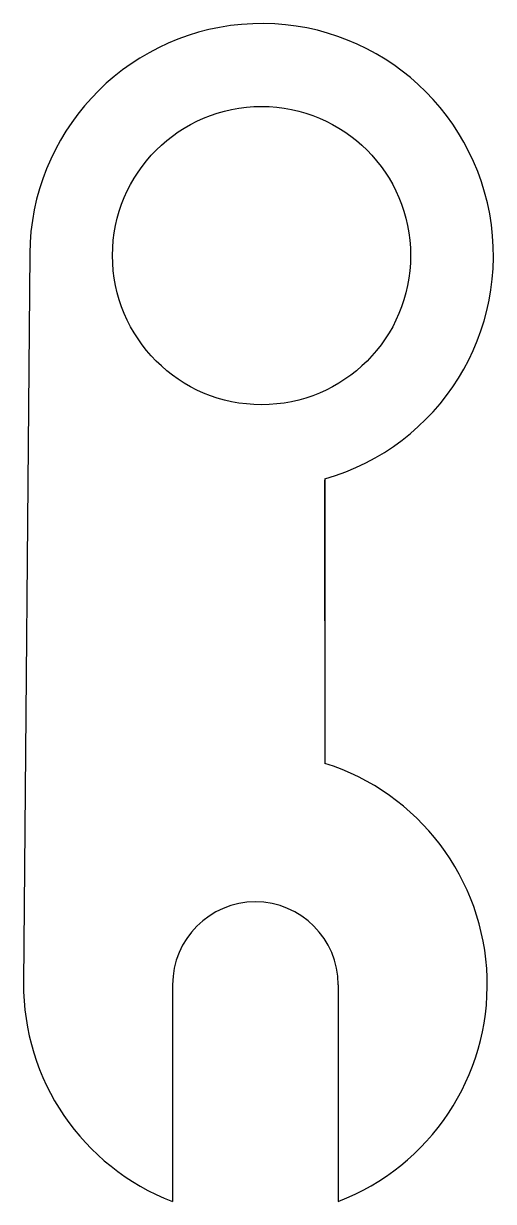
# Model space of a CAD drawing. Header units: millimetres. Extents: x 3492.7 to 3521.1, y 2176.2 to 2247.3.
import ezdxf

# ---------------------------------------------------------------- set-up
doc = ezdxf.new("R2010")
doc.units = ezdxf.units.MM

msp = doc.modelspace()

# ---------------------------------------------------------------- linework, layer by layer
for p, q in [((3493.056, 2233.381), (3492.682, 2189.383)), ((3510.868, 2219.792), (3510.868, 2202.623)), ((3510.868, 2211.229), (3510.868, 2219.712)), ((3501.681, 2189.264), (3501.681, 2176.187)), ((3511.681, 2189.264), (3511.681, 2176.187))]:
    msp.add_line(p, q)
msp.add_circle((3507.056, 2233.262), 9)
for centre, radius, start, end in [((3507.056, 2233.262), 14, 285.80343, 179.51265), ((3506.681, 2189.264), 14, 290.92483, 72.59824), ((3506.681, 2189.264), 5, 0, 180), ((3506.681, 2189.264), 14, 179.51265, 249.07517)]:
    msp.add_arc(centre, radius, start, end)

doc.saveas('drawing.dxf')
